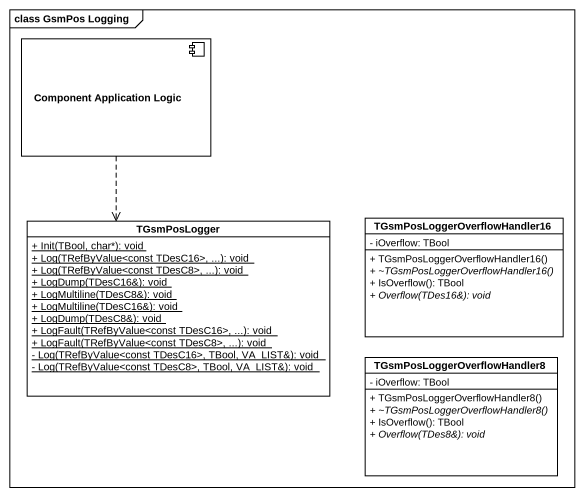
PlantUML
@startuml
mainframe class GsmPos Logging
allowmixing
hide circle
hide empty members
skinparam classAttributeIconSize 0
component "Component Application Logic" as Component_Application_Logic
class TGsmPosLogger {
  {static} + Init(TBool, char*): void
  {static} + Log(TRefByValue<const TDesC16>, ...): void
  {static} + Log(TRefByValue<const TDesC8>, ...): void
  {static} + LogDump(TDesC16&): void
  {static} + LogMultiline(TDesC8&): void
  {static} + LogMultiline(TDesC16&): void
  {static} + LogDump(TDesC8&): void
  {static} + LogFault(TRefByValue<const TDesC16>, ...): void
  {static} + LogFault(TRefByValue<const TDesC8>, ...): void
  {static} - Log(TRefByValue<const TDesC16>, TBool, VA_LIST&): void
  {static} - Log(TRefByValue<const TDesC8>, TBool, VA_LIST&): void
}
class "TGsmPosLoggerOverflowHandler16" as TGsmPosLoggerOverflowHandler {
  - iOverflow: TBool
  + TGsmPosLoggerOverflowHandler16()
  {abstract} + ~TGsmPosLoggerOverflowHandler16()
  + IsOverflow(): TBool
  {abstract} + Overflow(TDes16&): void
}
class "TGsmPosLoggerOverflowHandler8" as TGsmPosLoggerOverflowHandler_2 {
  - iOverflow: TBool
  + TGsmPosLoggerOverflowHandler8()
  {abstract} + ~TGsmPosLoggerOverflowHandler8()
  + IsOverflow(): TBool
  {abstract} + Overflow(TDes8&): void
}
Component_Application_Logic ..> TGsmPosLogger
@enduml
